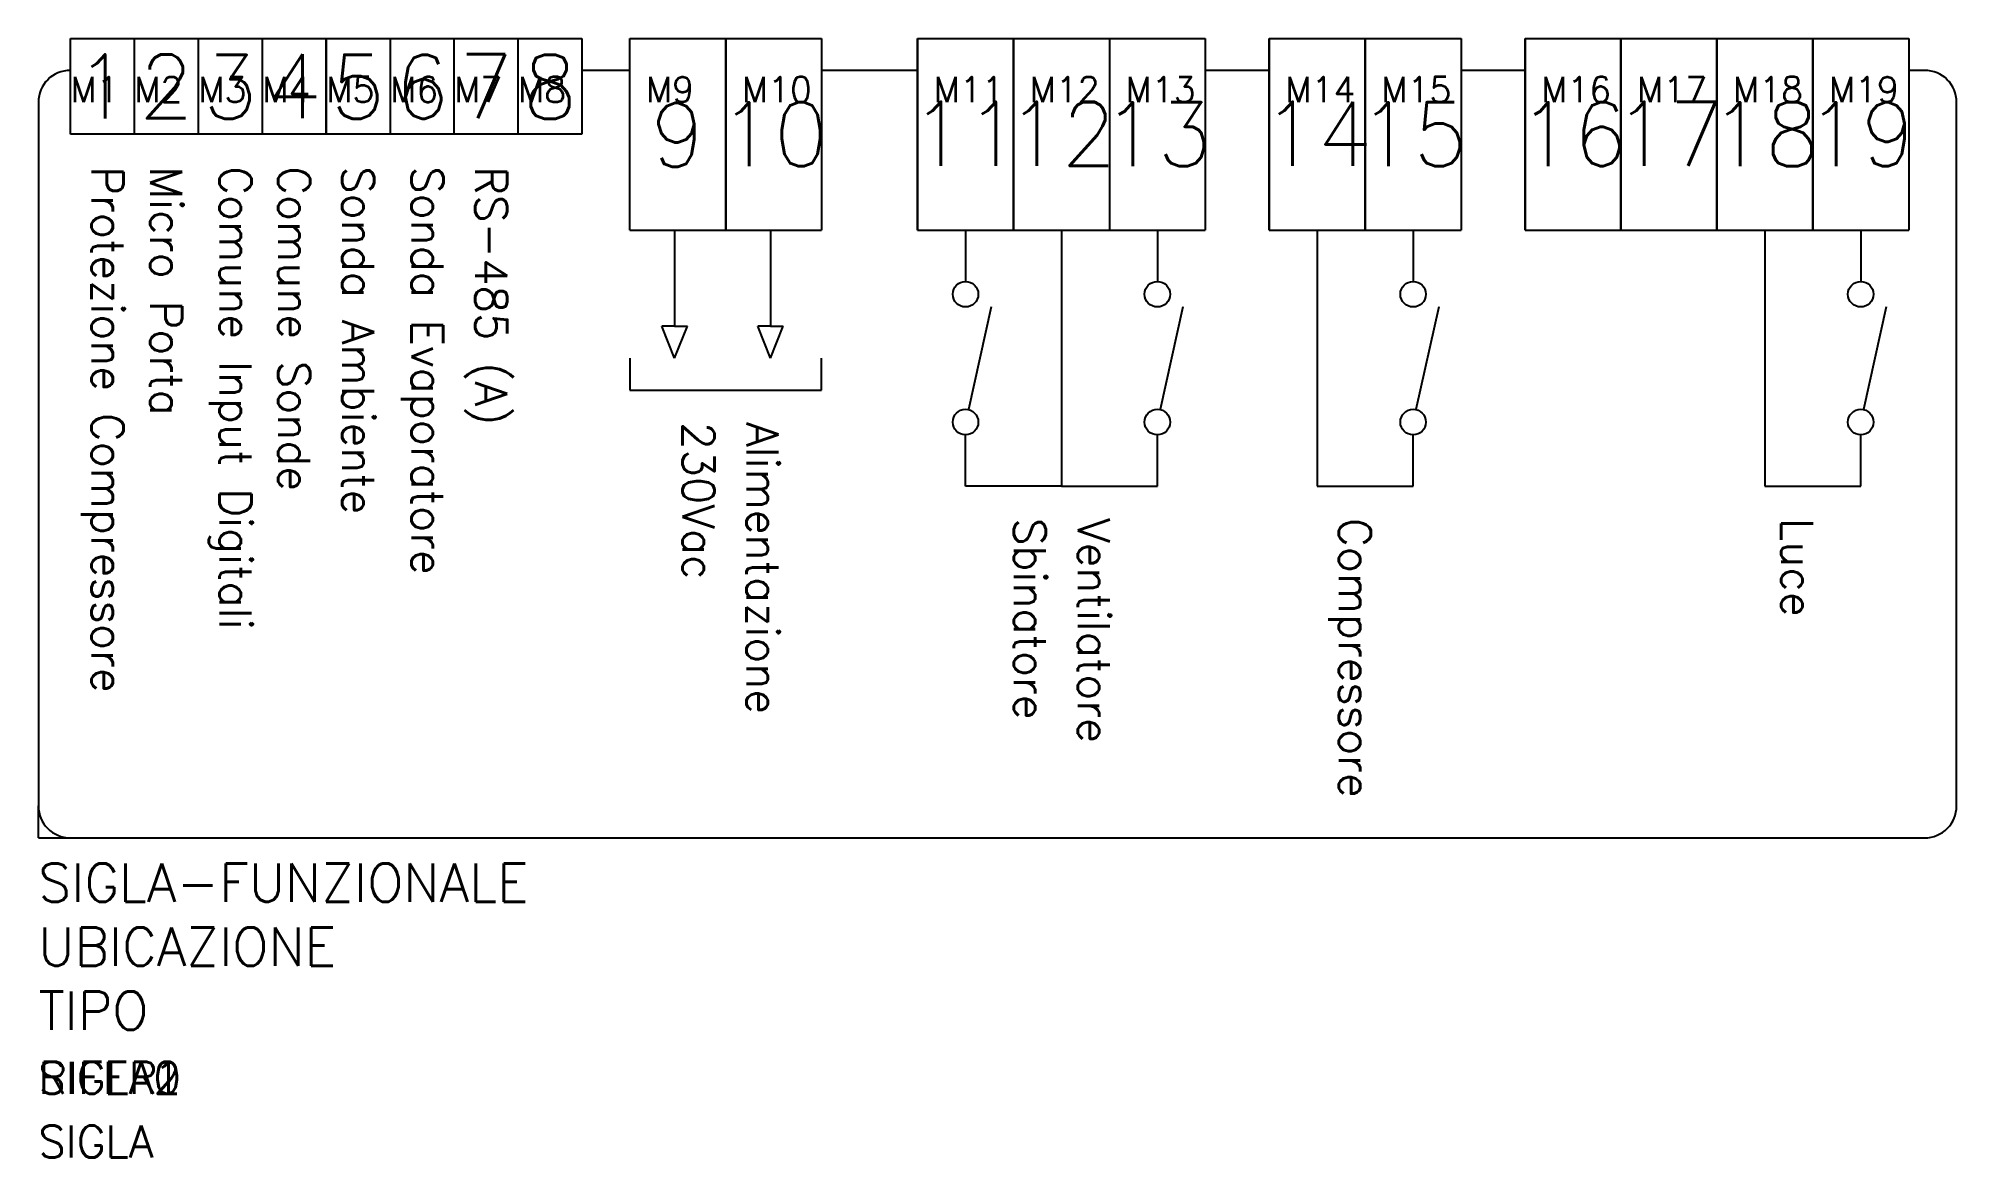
# Model space of a CAD drawing. Extents: x 0 to 150, y -25 to 63.
import ezdxf

# ---------------------------------------------------------------- set-up
doc = ezdxf.new("R2010")
doc.units = 0
doc.header["$LTSCALE"] = 4
doc.layers.get('0').update_dxf_attribs({"linetype": 'CONTINUOUS'})
doc.styles.get("Standard").update_dxf_attribs({"font": 'romans.shx'})

msp = doc.modelspace()

# ---------------------------------------------------------------- linework, layer by layer
for p, q in [((2.5, 60), (2.5, 62.5)), ((2.5, 62.5), (7.5, 62.5)), ((7.5, 62.5), (7.5, 55)), ((7.5, 62.5), (12.5, 62.5)), ((12.5, 62.5), (12.5, 55)), ((12.5, 62.5), (17.5, 62.5)), ((17.5, 62.5), (17.5, 55)), ((17.5, 62.5), (22.5, 62.5)), ((22.5, 62.5), (22.5, 55)), ((22.5, 60), (22.5, 62.5)), ((22.5, 62.5), (27.5, 62.5)), ((27.5, 62.5), (27.5, 55)), ((27.5, 62.5), (32.5, 62.5)), ((32.5, 62.5), (32.5, 55)), ((32.5, 62.5), (37.5, 62.5)), ((37.5, 62.5), (37.5, 55)), ((37.5, 62.5), (42.5, 62.5)), ((42.5, 62.5), (42.5, 55)), ((46.25, 60), (46.25, 62.5)), ((46.25, 62.5), (53.75, 62.5)), ((53.75, 62.5), (53.75, 47.5)), ((53.75, 60), (53.75, 62.5)), ((53.75, 62.5), (61.25, 62.5)), ((61.25, 62.5), (61.25, 47.5)), ((68.75, 62.5), (68.75, 47.5)), ((68.75, 60), (68.75, 62.5)), ((68.75, 62.5), (76.25, 62.5)), ((76.25, 62.5), (76.25, 47.5)), ((76.25, 60), (76.25, 62.5)), ((76.25, 62.5), (83.75, 62.5)), ((83.75, 62.5), (83.75, 47.5)), ((83.75, 62.5), (91.25, 62.5)), ((91.25, 62.5), (91.25, 47.5)), ((96.25, 62.5), (96.25, 47.5)), ((96.25, 60), (96.25, 62.5)), ((96.25, 62.5), (103.75, 62.5)), ((103.75, 62.5), (103.75, 47.5)), ((103.75, 60), (103.75, 62.5)), ((103.75, 62.5), (111.25, 62.5)), ((111.25, 62.5), (111.25, 47.5)), ((116.25, 62.5), (116.25, 47.5)), ((116.25, 60), (116.25, 62.5)), ((116.25, 62.5), (123.75, 62.5)), ((123.75, 62.5), (123.75, 47.5)), ((123.75, 60), (123.75, 62.5)), ((123.75, 62.5), (131.25, 62.5)), ((131.25, 62.5), (131.25, 47.5)), ((131.25, 62.5), (131.25, 47.5)), ((131.25, 60), (131.25, 62.5)), ((131.25, 62.5), (138.75, 62.5)), ((138.75, 62.5), (138.75, 47.5)), ((138.75, 60), (138.75, 62.5)), ((138.75, 62.5), (146.25, 62.5)), ((146.25, 62.5), (146.25, 47.5)), ((2.5, 60), (2.5, 60)), ((2.5, 55), (2.5, 60)), ((22.5, 55), (22.5, 60)), ((46.25, 60), (42.5, 60)), ((46.25, 47.5), (46.25, 60)), ((53.75, 47.5), (53.75, 60)), ((68.75, 60), (61.25, 60)), ((68.75, 47.5), (68.75, 60)), ((76.25, 47.5), (76.25, 60)), ((96.25, 60), (91.25, 60)), ((96.25, 47.5), (96.25, 60)), ((103.75, 47.5), (103.75, 60)), ((116.25, 60), (111.25, 60)), ((116.25, 47.5), (116.25, 60)), ((123.75, 47.5), (123.75, 60)), ((131.25, 47.5), (131.25, 60)), ((138.75, 47.5), (138.75, 60)), ((147.5, 60), (146.25, 60)), ((147.5, 60), (147.5, 60)), ((0, 57.5), (0, 2.5)), ((150, 2.5), (150, 57.5)), ((7.5, 55), (2.5, 55)), ((12.5, 55), (7.5, 55)), ((17.5, 55), (12.5, 55)), ((22.5, 55), (17.5, 55)), ((27.5, 55), (22.5, 55)), ((32.5, 55), (27.5, 55)), ((37.5, 55), (32.5, 55)), ((42.5, 55), (37.5, 55)), ((46.25, 47.5), (53.75, 47.5)), ((49.75, 47.5), (49.75, 40)), ((53.75, 47.5), (61.25, 47.5)), ((57.25, 47.5), (57.25, 40)), ((68.75, 47.5), (76.25, 47.5)), ((72.5, 47.5), (72.5, 43.5)), ((76.25, 47.5), (83.75, 47.5)), ((80, 47.5), (80, 27.5)), ((83.75, 47.5), (91.25, 47.5)), ((87.5, 47.5), (87.5, 43.5)), ((96.25, 47.5), (103.75, 47.5)), ((100, 47.5), (100, 27.5)), ((103.75, 47.5), (111.25, 47.5)), ((107.5, 47.5), (107.5, 43.5)), ((116.25, 47.5), (123.75, 47.5)), ((123.75, 47.5), (131.25, 47.5)), ((131.25, 47.5), (138.75, 47.5)), ((135, 47.5), (135, 27.5)), ((138.75, 47.5), (146.25, 47.5)), ((142.5, 47.5), (142.5, 43.5)), ((74.5, 41.5), (72.72, 33.48)), ((89.5, 41.5), (87.72, 33.48)), ((109.5, 41.5), (107.72, 33.48)), ((144.5, 41.5), (142.72, 33.48)), ((49.75, 40), (48.75, 40)), ((49.75, 37.5), (48.75, 40)), ((49.75, 40), (50.75, 40)), ((49.75, 37.5), (50.75, 40)), ((57.25, 40), (56.25, 40)), ((57.25, 37.5), (56.25, 40)), ((57.25, 40), (58.25, 40)), ((57.25, 37.5), (58.25, 40)), ((46.25, 37.5), (46.25, 35)), ((61.25, 35), (61.25, 37.5)), ((46.25, 35), (61.25, 35)), ((72.5, 27.5), (72.5, 31.5)), ((87.5, 27.5), (87.5, 31.5)), ((107.5, 27.5), (107.5, 31.5)), ((142.5, 27.5), (142.5, 31.5)), ((80, 27.5), (72.5, 27.5)), ((80, 27.5), (87.5, 27.5)), ((100, 27.5), (107.5, 27.5)), ((135, 27.5), (142.5, 27.5)), ((0, 0), (0, 2.5)), ((0, 0), (2.5, 0)), ((2.5, 0), (147.5, 0))]:
    msp.add_line(p, q)
for centre in [(72.5, 42.5), (87.5, 42.5), (107.5, 42.5), (142.5, 42.5), (72.5, 32.5), (87.5, 32.5), (107.5, 32.5), (142.5, 32.5)]:
    msp.add_circle(centre, 1)
for centre, start, end in [((2.5, 57.5), 90, 180), ((147.5, 57.5), 0, 90), ((2.5, 2.5), 180, 270), ((147.5, 2.5), 270, 0)]:
    msp.add_arc(centre, 2.5, start, end)

# ---------------------------------------------------------------- texts
at = {"char_height": 5, "attachment_point": 5}
for s, width, insert in [('1', 5, (5, 58.74)), ('2', 5, (10, 58.75)), ('3', 5, (15, 58.71)), ('4', 5, (20, 58.76)), ('5', 5, (25, 58.72)), ('6', 5, (30, 58.71)), ('7', 5, (35, 58.76)), ('8', 5, (40, 58.71)), ('9', 7.5, (50, 54.95)), ('10', 7.5, (57.5, 55)), ('11', 7.5, (72.5, 55.04)), ('12', 7.5, (80, 55.04)), ('13', 7.5, (87.5, 55)), ('14', 7.5, (100, 55.04)), ('15', 7.5, (107.5, 55)), ('16', 7.5, (120, 55)), ('17', 7.5, (127.5, 55.04)), ('18', 7.5, (135, 55)), ('19', 7.5, (142.5, 55))]:
    msp.add_mtext_dynamic_manual_height_columns(s, width=width, gutter_width=12.5, heights=[0], dxfattribs=dict(at, insert=insert))
at = {"char_height": 2.5, "attachment_point": 4, "rotation": 270}
for s, width, insert in [('Protezione Compressore', 50, (5, 52.5)), ('Micro Porta', 50, (10, 52.5)), ('Comune Input Digitali', 50, (15, 52.5)), ('Comune Sonde', 50, (20, 52.5)), ('Sonda Ambiente', 50, (25, 52.5)), ('Sonda Evaporatore', 50, (30, 52.5)), ('RS-485 (A)', 50, (35, 52.5)), ('230Vac', 32.5, (51.62, 32.5)), ('Alimentazione', 32.5, (56.62, 32.5)), ('Sbinatore', 25, (77.53, 25)), ('Ventilatore', 25, (82.53, 25)), ('Compressore', 25, (102.53, 25)), ('Luce', 25, (137.53, 25))]:
    msp.add_mtext_dynamic_manual_height_columns(s, width=width, gutter_width=12.5, heights=[4.19], dxfattribs=dict(at, insert=insert))
for tag, p, s, height, flags in [('F1', (5, 62.5), '', 0.00001, 9), ('F2', (10, 62.5), '', 0.00001, 9), ('F3', (15, 62.5), '', 0.00001, 9), ('F4', (20, 62.5), '', 0.00001, 9), ('F5', (25, 62.5), '', 0.00001, 9), ('F6', (30, 62.5), '', 0.00001, 9), ('F7', (35, 62.5), '', 0.00001, 9), ('F8', (40, 62.5), '', 0.00001, 9), ('F9', (50, 62.5), '', 0.00001, 9), ('F10', (57.5, 62.5), '', 0.00001, 9), ('F11', (72.5, 62.5), '', 0.00001, 9), ('F12', (80, 62.5), '', 0.00001, 9), ('F13', (87.5, 62.5), '', 0.00001, 9), ('F14', (100, 62.5), '', 0.00001, 9), ('F15', (107.5, 62.5), '', 0.00001, 9), ('F16', (120, 62.5), '', 0.00001, 9), ('F17', (127.5, 62.5), '', 0.00001, 9), ('F18', (135, 62.5), '', 0.00001, 9), ('F19', (142.5, 62.5), '', 0.00001, 9), ('TIPOSIG', (0, 0), '3', 0.00000001, 9), ('POSIZIONE', (0, 0), '', 0.00000001, 9), ('P-TABELLA', (0, 0), '', 0.00000001, 9), ('T-TABELLA', (0, 0), '', 0.00000001, 9), ('H-TABELLA', (0, 0), '', 0.00000001, 9), ('CODICE', (0, 0), '1xNNN', 0.00000001, 9), ('NOTE1', (0, 0), '', 0.00000001, 9), ('NOTE2', (0, 0), '', 0.00000001, 9), ('DEN1', (0, 0), '', 0.00000001, 8), ('DEN1-A', (0, 0), '', 0.00000001, 8), ('DEN1-TRAD-ID', (0, 0), '', 0.00000001, 8)]:
    msp.add_attdef(tag, p, s, height=height, dxfattribs=dict(flags=flags))
at = {"color": 4, "flags": 8}
for tag, p in [('M1', (2.5, 57.5)), ('M2', (7.5, 57.5)), ('M3', (12.5, 57.5)), ('M4', (17.5, 57.5)), ('M5', (22.5, 57.5)), ('M6', (27.5, 57.5)), ('M7', (32.5, 57.5)), ('M8', (37.5, 57.5)), ('M9', (47.5, 57.5)), ('M10', (55, 57.5)), ('M11', (70, 57.5)), ('M12', (77.5, 57.5)), ('M13', (85, 57.5)), ('M14', (97.5, 57.5)), ('M15', (105, 57.5)), ('M16', (117.5, 57.5)), ('M17', (125, 57.5)), ('M18', (132.5, 57.5)), ('M19', (140, 57.5))]:
    msp.add_attdef(tag, p, '', height=2, dxfattribs=at)
at = {"color": 3}
for tag, p, s, height, flags in [('SIGLA-FUNZIONALE', (0, -5), '', 3, 9), ('UBICAZIONE', (0, -10), '', 3, 8), ('TIPO', (0, -15), '', 3, 9), ('SIGLA0', (0, -20), '', 2.5, 9), ('SIGLA1', (0, -20), '', 2.5, 9), ('SIGLA2', (0, -20), '', 2.5, 9), ('RIFER', (0, -20), 'RIFER ?', 2.5, 8), ('SIGLA', (0, -25), 'SIGLA ?', 2.5, 8)]:
    msp.add_attdef(tag, p, s, height=height, dxfattribs=dict(at, flags=flags))

doc.saveas('drawing.dxf')
